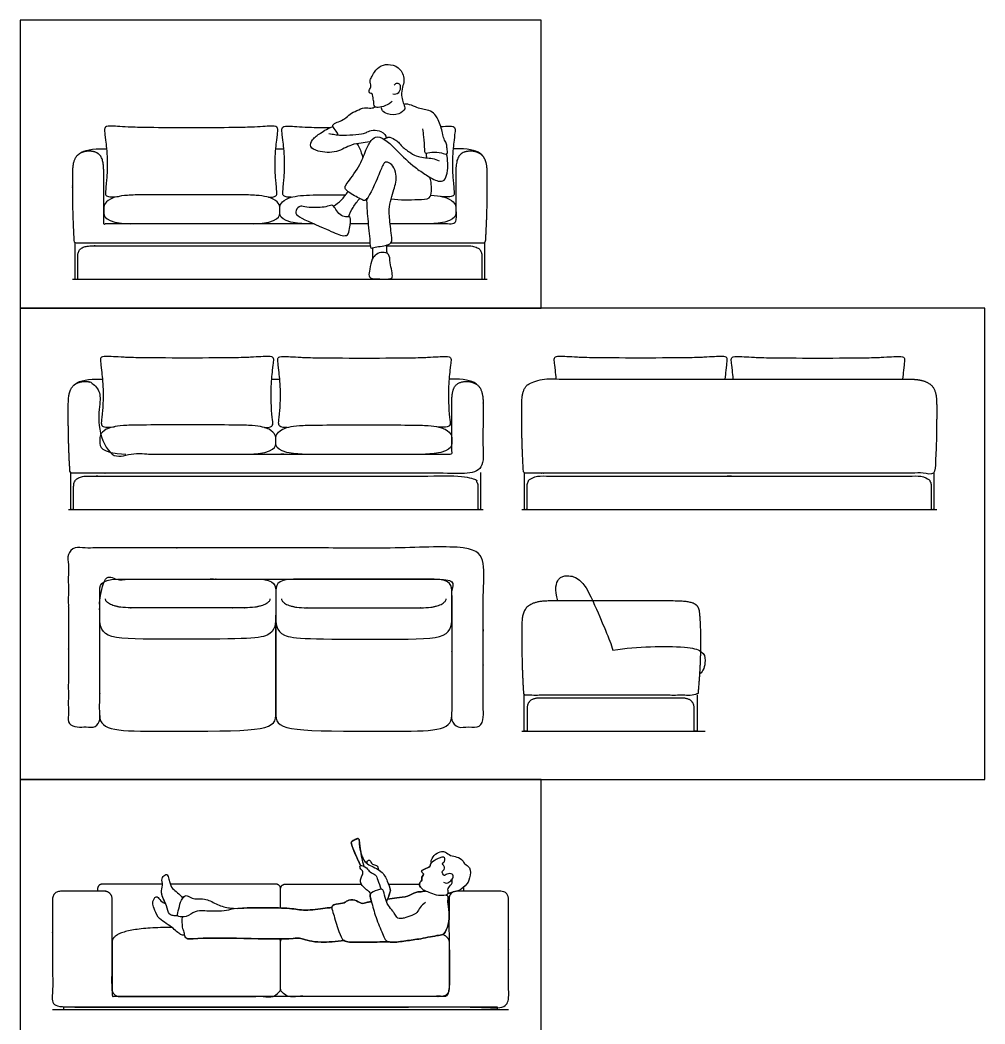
# Model space of a CAD drawing. Header units: metres. Extents: x 0 to 74.2, y -1.2 to 25.5.
# Drawn here: x 52.49 to 57.57, y 17.97 to 23.26 of the extents above; entities that cross this region are included whole.
import ezdxf

# ---------------------------------------------------------------- set-up
doc = ezdxf.new("R2010")
doc.units = ezdxf.units.M
doc.header["$MEASUREMENT"] = 0
for name, color, linetype, true_color in [('AG-DETAIL-DIAGRAM', 7, 'Continuous', 0xccff66), ('AG-DIAGRAM', 7, 'Continuous', 0xfecc66), ('AG-FURNITURE', 7, 'Continuous', 0x66ccff), ('AG-PEOPLE', 7, 'Continuous', 0xfc6666), ('X-VPRT', 6, 'Continuous', 0xff00ff)]:
    doc.layers.add(name, color=color, linetype=linetype, true_color=true_color)

msp = doc.modelspace()

# ---------------------------------------------------------------- linework, layer by layer
at = {"layer": 'AG-DETAIL-DIAGRAM'}
msp.add_open_spline([(55.5057, 20.1996), (55.5584, 20.0809), (55.5937, 19.9948), (55.6118, 19.9411), (55.744, 19.9599), (55.8819, 19.9639), (55.9887, 19.9561), (56.0321, 19.9533), (56.0582, 19.9447), (56.0741, 19.9342)], degree=3, knots=[0, 0, 0, 0, 11.009772, 11.009772, 11.009772, 29.23641, 29.23641, 29.23641, 31.154222, 31.154222, 31.154222, 31.154222], dxfattribs=at)
at = {"layer": 'AG-DIAGRAM'}
for points in [[(52.7657, 21.895), (54.9501, 21.895)], [(52.7443, 20.6822), (54.9287, 20.6822)], [(55.1319, 20.6822), (57.3163, 20.6822)], [(55.1319, 19.5138), (56.0971, 19.5138)], [(52.6617, 18.0479), (55.062, 18.0479)]]:
    msp.add_lwpolyline(points, dxfattribs=at)
at = {"layer": 'AG-FURNITURE'}
msp.add_line((54.4297, 18.7083), (54.5934, 18.7083), dxfattribs=at)
for points in [[(53.8368, 22.5808), (53.879, 22.5808)], [(53.8153, 21.368), (53.8576, 21.368)], [(53.8365, 20.1241), (53.8365, 19.5961)], [(53.8365, 19.5961), (53.8365, 20.1241)]]:
    msp.add_lwpolyline(points, dxfattribs=at)
msp.add_lwpolyline([(52.7192, 18.0606), (52.7192, 18.0479), (55.0045, 18.0479), (55.0045, 18.0606)], close=True, dxfattribs=at)
for points, degree, knots in [([(53.7987, 22.3259), (53.8317, 22.3248), (53.8427, 22.3401), (53.8436, 22.3495), (53.8357, 22.4065), (53.8307, 22.529), (53.8426, 22.6386), (53.8474, 22.6751), (53.8477, 22.6946), (53.8291, 22.7031), (53.7371, 22.6955), (53.6263, 22.6921), (53.1577, 22.6921), (53.0468, 22.6955), (52.953, 22.7031), (52.9344, 22.6946), (52.9347, 22.6751), (52.9394, 22.6386), (52.9514, 22.529), (52.9464, 22.4065), (52.9385, 22.3495), (52.9394, 22.3398), (52.9517, 22.3238), (53.009, 22.3303)], 3, [0.28803, 0.28803, 0.28803, 0.28803, 2.617566, 5.235131, 7.852697, 10.470263, 13.087829, 15.705394, 18.32296, 20.940526, 23.558092, 26.175657, 26.175657, 28.793223, 31.410789, 34.028354, 36.64592, 39.263486, 41.881052, 44.498617, 47.116183, 49.733749, 52.351315, 52.351315, 52.351315, 52.351315]), ([(53.9171, 22.3259), (53.8841, 22.3248), (53.8731, 22.3401), (53.8722, 22.3495), (53.88, 22.4065), (53.8851, 22.529), (53.8731, 22.6386), (53.8684, 22.6751), (53.8681, 22.6946), (53.8866, 22.7031), (53.9667, 22.6965), (54.0483, 22.6935), (54.122, 22.6928)], 3, [0.28803, 0.28803, 0.28803, 0.28803, 2.617566, 5.235131, 7.852697, 10.470263, 13.087829, 15.705394, 18.32296, 20.940526, 23.558092, 25.159326, 25.159326, 25.159326, 25.159326]), ([(54.7049, 22.6986), (54.7242, 22.6997), (54.7653, 22.7019), (54.7813, 22.6946), (54.781, 22.6751), (54.7763, 22.6386), (54.7643, 22.529), (54.7694, 22.4065), (54.7772, 22.3495), (54.7763, 22.3398), (54.764, 22.3238), (54.7067, 22.3303)], 3, [29.888486, 29.888486, 29.888486, 29.888486, 31.410789, 34.028354, 36.64592, 39.263486, 41.881052, 44.498617, 47.116183, 49.733749, 52.351315, 52.351315, 52.351315, 52.351315]), ([(52.7948, 22.5497), (52.8157, 22.5694), (52.8515, 22.5808), (52.9127, 22.5808), (52.9192, 22.5808), (52.9257, 22.5808), (52.9453, 22.5808)], 3, [280.928213, 280.928213, 280.928213, 280.928213, 286.191119, 286.191119, 286.191119, 286.957813, 286.957813, 286.957813, 286.957813]), ([(54.9207, 22.5497), (54.8998, 22.5694), (54.864, 22.5808), (54.8027, 22.5808), (54.792, 22.5808), (54.7812, 22.5808), (54.7704, 22.5808)], 3, [280.928213, 280.928213, 280.928213, 280.928213, 286.191119, 286.191119, 286.191119, 287.464336, 287.464336, 287.464336, 287.464336]), ([(53.7194, 22.1857), (53.8579, 22.1913), (53.8579, 22.2654), (53.8579, 22.285), (53.8319, 22.3188), (53.7525, 22.3395), (53.6206, 22.3395), (53.3943, 22.3395), (53.168, 22.3395), (53.0361, 22.3395), (52.9568, 22.3188), (52.9308, 22.285), (52.9308, 22.2654), (52.9308, 22.1913), (53.0692, 22.1857)], 3, [0, 0, 0, 0, 4.386876, 8.773752, 13.160628, 17.547504, 21.93438, 21.93438, 21.93438, 26.321256, 30.708132, 35.095008, 39.481884, 43.86876, 43.86876, 43.86876, 43.86876]), ([(53.9963, 22.1857), (53.8579, 22.1913), (53.8579, 22.2654), (53.8579, 22.285), (53.8839, 22.3188), (53.958, 22.3382), (54.0699, 22.3394), (54.2052, 22.3395)], 3, [0, 0, 0, 0, 4.386876, 8.773752, 13.160628, 17.547504, 21.069212, 21.069212, 21.069212, 21.069212]), ([(52.7778, 22.0887), (52.7778, 21.9836), (52.7778, 21.895), (52.7858, 21.895), (52.7937, 21.895), (52.7937, 21.9549), (52.7937, 22.0148), (52.7937, 22.0697), (52.8631, 22.0697), (53.0516, 22.0697), (53.248, 22.0697), (53.2545, 22.0697), (53.261, 22.0697), (53.2674, 22.0697), (53.2739, 22.0697), (53.943, 22.0697), (54.3337, 22.0697)], 2, [-64.620936, -64.620936, -64.620936, -57.64635, -57.64635, -57.02135, -57.02135, -52.306718, -52.306718, -47.415735, -47.415735, -32.573175, -32.573175, -32.081736, -32.081736, -31.590296, -31.590296, -24.445681, -24.445681, -24.445681]), ([(54.4206, 22.0697), (54.7652, 22.0697), (54.8524, 22.0697), (54.9218, 22.0697), (54.9218, 22.0148), (54.9218, 21.9549), (54.9218, 21.895), (54.9297, 21.895), (54.9376, 21.895), (54.9376, 21.9836), (54.9376, 22.0887)], 2, [-23.616435, -23.616435, -23.616435, -16.747736, -16.747736, -11.856753, -11.856753, -7.142121, -7.142121, -6.517121, -6.517121, 0.457465, 0.457465, 0.457465]), ([(53.7772, 21.1131), (53.8103, 21.1119), (53.8213, 21.1273), (53.8222, 21.1367), (53.8143, 21.1937), (53.8093, 21.3162), (53.8212, 21.4258), (53.826, 21.4622), (53.8263, 21.4817), (53.8077, 21.4902), (53.7157, 21.4827), (53.6049, 21.4792), (53.1363, 21.4792), (53.0254, 21.4827), (52.9316, 21.4902), (52.913, 21.4817), (52.9133, 21.4622), (52.918, 21.4258), (52.93, 21.3162), (52.925, 21.1937), (52.9171, 21.1367), (52.918, 21.1269), (52.9303, 21.111), (52.9876, 21.1175)], 3, [0.28803, 0.28803, 0.28803, 0.28803, 2.617566, 5.235131, 7.852697, 10.470263, 13.087829, 15.705394, 18.32296, 20.940526, 23.558092, 26.175657, 26.175657, 28.793223, 31.410789, 34.028354, 36.64592, 39.263486, 41.881052, 44.498617, 47.116183, 49.733749, 52.351315, 52.351315, 52.351315, 52.351315]), ([(53.8957, 21.1131), (53.8627, 21.1119), (53.8517, 21.1273), (53.8507, 21.1367), (53.8586, 21.1937), (53.8637, 21.3162), (53.8517, 21.4258), (53.847, 21.4622), (53.8467, 21.4817), (53.8652, 21.4902), (53.9572, 21.4827), (54.0681, 21.4792), (54.5367, 21.4792), (54.6475, 21.4827), (54.7413, 21.4902), (54.7599, 21.4817), (54.7596, 21.4622), (54.7549, 21.4258), (54.7429, 21.3162), (54.748, 21.1937), (54.7558, 21.1367), (54.7549, 21.1269), (54.7426, 21.111), (54.6853, 21.1175)], 3, [0.28803, 0.28803, 0.28803, 0.28803, 2.617566, 5.235131, 7.852697, 10.470263, 13.087829, 15.705394, 18.32296, 20.940526, 23.558092, 26.175657, 26.175657, 28.793223, 31.410789, 34.028354, 36.64592, 39.263486, 41.881052, 44.498617, 47.116183, 49.733749, 52.351315, 52.351315, 52.351315, 52.351315]), ([(56.2031, 21.368), (56.2046, 21.3855), (56.2097, 21.4317), (56.2137, 21.4622), (56.214, 21.4817), (56.1954, 21.4902), (56.1034, 21.4827), (55.9926, 21.4792), (55.524, 21.4792), (55.4131, 21.4827), (55.3193, 21.4902), (55.3007, 21.4817), (55.301, 21.4622), (55.305, 21.4317), (55.3101, 21.3855), (55.3117, 21.368)], 3, [11.747922, 11.747922, 11.747922, 11.747922, 13.087829, 15.705394, 18.32296, 20.940526, 23.558092, 26.175657, 26.175657, 28.793223, 31.410789, 34.028354, 36.64592, 39.263486, 40.603393, 40.603393, 40.603393, 40.603393]), ([(56.2453, 21.368), (56.2438, 21.3855), (56.2387, 21.4317), (56.2347, 21.4622), (56.2344, 21.4817), (56.253, 21.4902), (56.345, 21.4827), (56.4558, 21.4792), (56.9244, 21.4792), (57.0353, 21.4827), (57.1291, 21.4902), (57.1477, 21.4817), (57.1473, 21.4622), (57.1434, 21.4317), (57.1383, 21.3855), (57.1367, 21.368)], 3, [11.747922, 11.747922, 11.747922, 11.747922, 13.087829, 15.705394, 18.32296, 20.940526, 23.558092, 26.175657, 26.175657, 28.793223, 31.410789, 34.028354, 36.64592, 39.263486, 40.603393, 40.603393, 40.603393, 40.603393]), ([(52.7734, 21.3368), (52.7943, 21.3565), (52.8301, 21.368), (52.8913, 21.368), (52.8978, 21.368), (52.9043, 21.368), (52.9239, 21.368)], 3, [280.928213, 280.928213, 280.928213, 280.928213, 286.191119, 286.191119, 286.191119, 286.957813, 286.957813, 286.957813, 286.957813]), ([(54.8993, 21.3368), (54.8784, 21.3565), (54.8426, 21.368), (54.7813, 21.368), (54.7706, 21.368), (54.7598, 21.368), (54.749, 21.368)], 3, [280.928213, 280.928213, 280.928213, 280.928213, 286.191119, 286.191119, 286.191119, 287.464336, 287.464336, 287.464336, 287.464336]), ([(53.698, 20.9729), (53.8365, 20.9784), (53.8365, 21.0525), (53.8365, 21.0721), (53.8104, 21.1059), (53.7311, 21.1267), (53.5992, 21.1267), (53.3729, 21.1267), (53.1466, 21.1267), (53.0147, 21.1267), (52.9354, 21.1059), (52.9094, 21.0721), (52.9094, 21.0525), (52.9094, 20.9784), (53.0478, 20.9729)], 3, [0, 0, 0, 0, 4.386876, 8.773752, 13.160628, 17.547504, 21.93438, 21.93438, 21.93438, 26.321256, 30.708132, 35.095008, 39.481884, 43.86876, 43.86876, 43.86876, 43.86876]), ([(53.9749, 20.9729), (53.8365, 20.9784), (53.8365, 21.0525), (53.8365, 21.0721), (53.8625, 21.1059), (53.9418, 21.1267), (54.0737, 21.1267), (54.3, 21.1267), (54.5263, 21.1267), (54.6582, 21.1267), (54.7375, 21.1059), (54.7636, 21.0721), (54.7636, 21.0525), (54.7636, 20.9784), (54.6251, 20.9729)], 3, [0, 0, 0, 0, 4.386876, 8.773752, 13.160628, 17.547504, 21.93438, 21.93438, 21.93438, 26.321256, 30.708132, 35.095008, 39.481884, 43.86876, 43.86876, 43.86876, 43.86876]), ([(52.7564, 20.8758), (52.7564, 20.7708), (52.7564, 20.6822), (52.7644, 20.6822), (52.7723, 20.6822), (52.7723, 20.7421), (52.7723, 20.8019), (52.7723, 20.8568), (52.8417, 20.8568), (53.0302, 20.8568), (53.2266, 20.8568), (53.2331, 20.8568), (53.2396, 20.8568), (53.246, 20.8568), (53.2525, 20.8568), (54.6425, 20.8568), (54.831, 20.8568), (54.9004, 20.8568), (54.9004, 20.8019), (54.9004, 20.7421), (54.9004, 20.6822), (54.9083, 20.6822), (54.9162, 20.6822), (54.9162, 20.7708), (54.9162, 20.8758)], 2, [-64.620936, -64.620936, -64.620936, -57.64635, -57.64635, -57.02135, -57.02135, -52.306718, -52.306718, -47.415735, -47.415735, -32.573175, -32.573175, -32.081736, -32.081736, -31.590296, -31.590296, -16.747736, -16.747736, -11.856753, -11.856753, -7.142121, -7.142121, -6.517121, -6.517121, 0.457465, 0.457465, 0.457465]), ([(55.144, 20.8758), (55.144, 20.7708), (55.144, 20.6822), (55.152, 20.6822), (55.1599, 20.6822), (55.1599, 20.7421), (55.1599, 20.8019), (55.1599, 20.8568), (55.2293, 20.8568), (55.4178, 20.8568), (56.2111, 20.8568), (56.2176, 20.8568), (56.2241, 20.8568), (56.2305, 20.8568), (56.237, 20.8568), (57.0301, 20.8568), (57.2186, 20.8568), (57.288, 20.8568), (57.288, 20.8019), (57.288, 20.7421), (57.288, 20.6822), (57.2959, 20.6822), (57.3038, 20.6822), (57.3038, 20.7708), (57.3038, 20.8758)], 2, [-64.620936, -64.620936, -64.620936, -57.64635, -57.64635, -57.02135, -57.02135, -52.306718, -52.306718, -47.415735, -47.415735, -32.573175, -32.573175, -32.081736, -32.081736, -31.590296, -31.590296, -16.747736, -16.747736, -11.856753, -11.856753, -7.142121, -7.142121, -6.517121, -6.517121, 0.457465, 0.457465, 0.457465]), ([(53.0029, 20.3139), (52.9094, 20.3139), (52.9094, 20.2455), (52.9094, 20.1252), (52.9094, 19.9985), (53.0914, 19.9985), (53.2396, 19.9985), (53.6544, 19.9985), (53.8365, 19.9985), (53.8365, 20.1252), (53.8365, 20.2455), (53.8365, 20.3139), (53.743, 20.3139), (53.5852, 20.3139), (53.1607, 20.3139), (53.0029, 20.3139)], 3, [-29.098301, -29.098301, -29.098301, -29.098301, -21.823725, -14.54915, -7.274575, 0, 0, 0, 7.274575, 14.54915, 21.823725, 29.098301, 29.098301, 29.098301, 47.737067, 47.737067, 47.737067, 47.737067]), ([(54.6701, 20.3139), (54.7636, 20.3139), (54.7636, 20.2455), (54.7636, 20.1252), (54.7636, 19.9985), (54.5815, 19.9985), (54.4334, 19.9985), (54.0185, 19.9985), (53.8365, 19.9985), (53.8365, 20.1252), (53.8365, 20.2455), (53.8365, 20.3139), (53.93, 20.3139), (54.0878, 20.3139), (54.5123, 20.3139), (54.6701, 20.3139)], 3, [-29.098301, -29.098301, -29.098301, -29.098301, -21.823725, -14.54915, -7.274575, 0, 0, 0, 7.274575, 14.54915, 21.823725, 29.098301, 29.098301, 29.098301, 47.737067, 47.737067, 47.737067, 47.737067]), ([(55.3215, 20.1996), (55.3029, 20.2621), (55.3236, 20.3315), (55.3726, 20.3315), (55.4037, 20.3315), (55.4376, 20.3105), (55.4751, 20.2656), (55.5057, 20.1996)], 3, [0.019915, 0.019915, 0.019915, 0.019915, 0.368835, 0.73767, 1.106505, 1.47534, 1.718281, 1.718281, 1.718281, 1.718281]), ([(56.0741, 19.9342), (56.0948, 19.9205), (56.097, 19.9039), (56.0971, 19.8861), (56.0963, 19.8532), (56.0869, 19.8306), (56.0693, 19.8158)], 3, [31.164042, 31.164042, 31.164042, 31.164042, 33.721957, 33.721957, 33.721957, 37.758875, 37.758875, 37.758875, 37.758875]), ([(56.0553, 19.7057), (56.0553, 19.6016), (56.0553, 19.5138), (56.0474, 19.5138), (56.0394, 19.5138), (56.0394, 19.5737), (56.0394, 19.6335), (56.0394, 19.6884), (55.9701, 19.6884), (55.8109, 19.6884), (55.6145, 19.6884), (55.418, 19.6884), (55.2295, 19.6884), (55.1602, 19.6884), (55.1602, 19.6335), (55.1602, 19.5737), (55.1602, 19.5138), (55.1522, 19.5138), (55.1443, 19.5138), (55.1443, 19.6024), (55.1443, 19.7074)], 2, [0.584612, 0.584612, 0.584612, 7.5, 7.5, 8.125, 8.125, 12.839632, 12.839632, 17.730616, 17.730616, 32.573175, 32.573175, 47.415735, 47.415735, 52.306718, 52.306718, 57.02135, 57.02135, 57.64635, 57.64635, 64.620936, 64.620936, 64.620936]), ([(52.9094, 19.5961), (52.9094, 19.5138), (53.0097, 19.5138), (53.2396, 19.5138), (53.7361, 19.5138), (53.8365, 19.5138), (53.8365, 19.5961)], 3, [-32.478461, -32.478461, -32.478461, -32.478461, -16.239231, -16.239231, -16.239231, 0, 0, 0, 0]), ([(53.8365, 19.5961), (53.8365, 19.5138), (53.9368, 19.5138), (54.4334, 19.5138), (54.6632, 19.5138), (54.7636, 19.5138), (54.7636, 19.5961)], 3, [0, 0, 0, 0, 16.239231, 16.239231, 16.239231, 32.478461, 32.478461, 32.478461, 32.478461])]:
    msp.add_open_spline(points, degree=degree, knots=knots, dxfattribs=at)
for points, weights, degree, knots in [([(54.038, 22.1857), (53.6796, 22.1857), (53.3168, 22.1857), (53.261, 22.1857), (53.1509, 22.1857), (53.0408, 22.1857), (52.9308, 22.1857), (52.9308, 22.3954), (52.9308, 22.4346), (52.9308, 22.5538), (52.852, 22.5758), (52.8133, 22.5628), (52.7948, 22.5497), (52.7654, 22.522), (52.7654, 22.4044), (52.7654, 22.2332), (52.7742, 22.0963), (52.7747, 22.0899), (52.7793, 22.0855), (52.7858, 22.0855), (52.9442, 22.0855), (53.1026, 22.0855), (53.261, 22.0855), (53.7615, 22.0855), (54.0985, 22.0855), (54.3324, 22.0855)], [1, 1, 1, 1, 1, 1, 1, 1, 1, 1, 1, 1, 1, 1, 1, 1, 1, 0.819695936171, 0.819695936171, 1, 1, 1, 1, 1, 1, 1], 3, [307.549057, 307.549057, 307.549057, 307.549057, 314.141903, 314.141903, 314.141903, 327.141903, 327.141903, 327.141903, 332.195326, 337.248749, 342.302172, 347.355593, 347.355593, 347.355593, 354.749015, 367.082792, 367.082792, 367.082792, 367.767515, 367.767515, 367.767515, 386.476212, 386.476212, 386.476212, 393.403331, 393.403331, 393.403331, 393.403331]), ([(54.4419, 22.0855), (54.7499, 22.0855), (54.8398, 22.0855), (54.9297, 22.0855), (54.9361, 22.0855), (54.9408, 22.0899), (54.9412, 22.0963), (54.9501, 22.2332), (54.9501, 22.4044), (54.9501, 22.522), (54.9207, 22.5497), (54.9022, 22.5628), (54.8635, 22.5758), (54.7847, 22.5538), (54.7847, 22.4346), (54.7847, 22.3954), (54.7847, 22.1857), (54.7523, 22.1857), (54.6169, 22.1857), (54.4389, 22.1857)], [1, 1, 1, 1, 0.819695936171, 0.819695936171, 1, 1, 1, 1, 1, 1, 1, 1, 1, 1, 1, 1, 1, 1], 3, [249.898688, 249.898688, 249.898688, 249.898688, 260.516291, 260.516291, 260.516291, 261.201014, 261.201014, 261.201014, 273.534791, 280.928213, 280.928213, 280.928213, 285.981634, 291.035057, 296.08848, 301.141903, 301.141903, 301.141903, 304.962907, 304.962907, 304.962907, 304.962907]), ([(57.097, 21.368), (55.7605, 21.368), (55.5763, 21.368), (55.3509, 21.368), (55.3269, 21.368), (55.3029, 21.368), (55.2789, 21.368), (55.2177, 21.368), (55.1819, 21.3565), (55.161, 21.3368), (55.1316, 21.3091), (55.1316, 21.1916), (55.1316, 21.0204), (55.1404, 20.8835), (55.1409, 20.8771), (55.1455, 20.8727), (55.152, 20.8727), (55.3104, 20.8727), (55.51, 20.8727), (56.2241, 20.8727), (56.9791, 20.8727), (57.1375, 20.8727), (57.2959, 20.8727), (57.3023, 20.8727), (57.307, 20.8771), (57.3074, 20.8835), (57.3163, 21.0204), (57.3163, 21.1916), (57.3163, 21.3091), (57.2869, 21.3368), (57.266, 21.3565), (57.2302, 21.368), (57.1689, 21.368), (57.145, 21.368), (57.121, 21.368), (57.097, 21.368)], [1, 1, 1, 1, 1, 1, 1, 1, 1, 1, 1, 1, 1, 1, 0.819695936171, 0.819695936171, 1, 1, 1, 1, 1, 1, 1, 0.819695936171, 0.819695936171, 1, 1, 1, 1, 1, 1, 1, 1, 1, 1, 1], 3, [-310.779455, -310.779455, -310.779455, -310.779455, -289.023847, -289.023847, -289.023847, -286.191118, -286.191118, -286.191118, -280.928213, -280.928213, -280.928213, -273.534792, -261.201015, -261.201015, -261.201015, -260.516292, -260.516292, -260.516292, -241.807594, -241.807594, -241.807594, -223.098898, -223.098898, -223.098898, -222.414175, -222.414175, -222.414175, -210.080398, -202.686976, -202.686976, -202.686976, -197.42407, -197.42407, -197.42407, -194.591342, -194.591342, -194.591342, -194.591342]), ([(53.2396, 20.8727), (54.5915, 20.8727), (54.7499, 20.8727), (54.9083, 20.8727), (54.9147, 20.8727), (54.9194, 20.8771), (54.9198, 20.8835), (54.9287, 21.0204), (54.9287, 21.1916), (54.9287, 21.3091), (54.8993, 21.3368), (54.8807, 21.35), (54.8421, 21.3629), (54.7633, 21.341), (54.7633, 21.2217), (54.7633, 21.1826), (54.7633, 20.9729), (54.6532, 20.9729), (53.3496, 20.9729), (53.2396, 20.9729), (53.1295, 20.9729), (53.0194, 20.9729), (52.9094, 20.9729), (52.9094, 21.1826), (52.9094, 21.2217), (52.9094, 21.341), (52.8306, 21.3629), (52.7919, 21.35), (52.7734, 21.3368), (52.744, 21.3091), (52.744, 21.1916), (52.744, 21.0204), (52.7528, 20.8835), (52.7533, 20.8771), (52.7579, 20.8727), (52.7644, 20.8727), (52.9228, 20.8727), (53.0812, 20.8727), (53.2396, 20.8727)], [1, 1, 1, 1, 0.819695936171, 0.819695936171, 1, 1, 1, 1, 1, 1, 1, 1, 1, 1, 1, 1, 1, 1, 1, 1, 1, 1, 1, 1, 1, 1, 1, 1, 1, 1, 1, 0.819695936171, 0.819695936171, 1, 1, 1, 1], 3, [241.807594, 241.807594, 241.807594, 241.807594, 260.516291, 260.516291, 260.516291, 261.201014, 261.201014, 261.201014, 273.534791, 280.928213, 280.928213, 280.928213, 285.981634, 291.035057, 296.08848, 301.141903, 301.141903, 301.141903, 314.141903, 314.141903, 314.141903, 327.141903, 327.141903, 327.141903, 332.195326, 337.248749, 342.302172, 347.355593, 347.355593, 347.355593, 354.749015, 367.082792, 367.082792, 367.082792, 367.767515, 367.767515, 367.767515, 386.476212, 386.476212, 386.476212, 386.476212]), ([(53.2396, 20.479), (53.4047, 20.479), (54.7636, 20.479), (54.8271, 20.479), (54.8907, 20.479), (54.9287, 20.479), (54.9287, 20.441), (54.9287, 19.9964), (54.9287, 19.5738), (54.9287, 19.5359), (54.8907, 19.5359), (54.8461, 19.5359), (54.8015, 19.5359), (54.7636, 19.5359), (54.7636, 19.5738), (54.7636, 19.9264), (54.7636, 20.3012), (54.7636, 20.3139), (54.7509, 20.3139), (53.3983, 20.3139), (53.2396, 20.3139), (53.0808, 20.3139), (52.9221, 20.3139), (52.9094, 20.3139), (52.9094, 20.3012), (52.9094, 19.9264), (52.9094, 19.5738), (52.9094, 19.5359), (52.8714, 19.5359), (52.8268, 19.5359), (52.7822, 19.5359), (52.7443, 19.5359), (52.7443, 19.5738), (52.7443, 19.9964), (52.7443, 20.441), (52.7443, 20.479), (52.7822, 20.479), (52.8458, 20.479), (52.9094, 20.479), (53.0745, 20.479), (53.2396, 20.479)], [1, 1, 1, 1, 1, 0.707106781187, 1, 1, 1, 0.707106781187, 1, 1, 1, 0.707106781187, 1, 1, 1, 0.707106781187, 1, 1, 1, 1, 1, 0.707106781187, 1, 1, 1, 0.707106781187, 1, 1, 1, 0.707106781187, 1, 1, 1, 0.707106781187, 1, 1, 1, 1, 1], 2, [-171.5, -171.5, -171.5, -133.5, -133.5, -128.49365, -128.49365, -126.14743, -126.14743, -91.13473, -91.13473, -88.78851, -88.78851, -85.27581, -85.27581, -82.92959, -82.92959, -53.42324, -53.42324, -52.637842, -52.637842, -16.09938, -16.09938, 20.439081, 20.439081, 21.22448, 21.22448, 50.73083, 50.73083, 53.077049, 53.077049, 56.58975, 56.58975, 58.935969, 58.935969, 93.94867, 93.94867, 96.294889, 96.294889, 101.30124, 101.30124, 139.30124, 139.30124, 139.30124]), ([(53.8061, 20.2105), (53.8061, 20.1631), (53.6769, 20.1631), (53.6396, 20.1631), (53.2449, 20.1631), (53.1062, 20.1631), (53.0689, 20.1631), (52.9397, 20.1631), (52.9397, 20.2105)], [1, 0.707106781186, 1, 1, 1, 1, 1, 0.707106781186, 1], 2, [-2.665047, -2.665047, -2.665047, -2.541818, -2.541818, -1.734626, -1.734626, -0.927434, -0.927434, -0.804205, -0.804205, -0.804205]), ([(53.8668, 20.2105), (53.8668, 20.1631), (53.996, 20.1631), (54.0333, 20.1631), (54.4281, 20.1631), (54.5667, 20.1631), (54.604, 20.1631), (54.7332, 20.1631), (54.7332, 20.2105)], [1, 0.707106781186, 1, 1, 1, 1, 1, 0.707106781186, 1], 2, [-2.665047, -2.665047, -2.665047, -2.541818, -2.541818, -1.734626, -1.734626, -0.927434, -0.927434, -0.804205, -0.804205, -0.804205]), ([(56.0678, 20.1428), (56.0781, 20.0517), (56.0775, 19.8791), (56.0613, 19.7147), (56.0607, 19.7085), (56.0561, 19.7043), (56.0498, 19.7043), (55.7506, 19.7043), (55.4514, 19.7043), (55.1522, 19.7043), (55.1458, 19.7043), (55.1411, 19.7087), (55.1407, 19.7151), (55.1319, 19.852), (55.1319, 20.0689), (55.1319, 20.1996), (55.2792, 20.1996), (55.4811, 20.1996), (55.683, 20.1996), (55.8849, 20.1996), (56.0056, 20.1996), (56.0616, 20.1987), (56.0678, 20.1428)], [1, 1, 1, 1, 0.827280872272, 0.827280872272, 1, 1, 1, 1, 0.819695936171, 0.819695936171, 1, 1, 1, 1, 1, 1, 1, 1, 1, 1, 1], 3, [206.432552, 206.432552, 206.432552, 206.432552, 224.508703, 224.508703, 224.508703, 225.178165, 225.178165, 225.178165, 260.516291, 260.516291, 260.516291, 261.201014, 261.201014, 261.201014, 273.534791, 286.191119, 286.191119, 286.191119, 310.037472, 310.037472, 310.037472, 320.881834, 320.881834, 320.881834, 320.881834]), ([(53.8619, 18.1166), (53.4182, 18.1166), (52.9745, 18.1166), (52.9745, 18.575), (52.9745, 18.6321), (52.9745, 18.6702), (52.9364, 18.6702), (52.78, 18.6702), (52.6998, 18.6702), (52.6617, 18.6702), (52.6617, 18.6321), (52.6617, 18.3654), (52.6617, 18.0987), (52.6617, 18.0606), (52.6998, 18.0606), (52.7991, 18.0606), (53.8619, 18.0606)], [1, 1, 1, 1, 1, 0.707106781187, 1, 1, 1, 0.707106781187, 1, 1, 1, 0.707106781187, 1, 1, 1], 2, [0.509835, 0.509835, 0.509835, 3.421003, 3.421003, 3.827253, 3.827253, 4.023603, 4.023603, 4.549935, 4.549935, 4.746285, 4.746285, 6.642118, 6.642118, 6.838468, 6.838468, 7.4898, 7.4898, 7.4898]), ([(53.2396, 18.7083), (53.0817, 18.7083), (52.9237, 18.7083), (52.8983, 18.7083), (52.8983, 18.6829), (52.8983, 18.6766), (52.8983, 18.6702)], [1, 1, 1, 0.707106781187, 1, 1, 1], 2, [5.803678, 5.803678, 5.803678, 6.840035, 6.840035, 6.970934, 6.970934, 7.012601, 7.012601, 7.012601]), ([(53.8619, 18.5821), (53.8619, 18.6491), (53.8619, 18.6829), (53.8619, 18.7083), (53.8365, 18.7083), (53.5586, 18.7083), (53.2807, 18.7083)], [1, 1, 1, 0.707106781186, 1, 1, 1], 2, [3.492616, 3.492616, 3.492616, 3.714634, 3.714634, 3.845533, 3.845533, 5.668791, 5.668791, 5.668791]), ([(53.8619, 18.5821), (53.8619, 18.6491), (53.8619, 18.6829), (53.8619, 18.7083), (53.8873, 18.7083), (54.0875, 18.7083), (54.2878, 18.7083)], [1, 1, 1, 0.707106781186, 1, 1, 1], 2, [3.492616, 3.492616, 3.492616, 3.714634, 3.714634, 3.845533, 3.845533, 5.159587, 5.159587, 5.159587]), ([(53.8619, 18.0606), (54.9247, 18.0606), (55.0239, 18.0606), (55.062, 18.0606), (55.062, 18.0987), (55.062, 18.3654), (55.062, 18.6321), (55.062, 18.6702), (55.0239, 18.6702), (54.944, 18.6702), (54.7883, 18.6702)], [1, 1, 1, 0.707106781187, 1, 1, 1, 0.707106781187, 1, 1, 1], 2, [-6.470129, -6.470129, -6.470129, -5.818797, -5.818797, -5.622447, -5.622447, -3.726614, -3.726614, -3.530264, -3.530264, -3.005592, -3.005592, -3.005592]), ([(54.7733, 18.6676), (54.7492, 18.658), (54.7492, 18.6321), (54.7492, 18.575), (54.7492, 18.1166), (54.3055, 18.1166), (53.8619, 18.1166)], [0.890165042945, 0.78033008589, 1, 1, 1, 1, 1], 2, [-2.954844, -2.954844, -2.954844, -2.807582, -2.807582, -2.401332, -2.401332, 0.509835, 0.509835, 0.509835]), ([(54.8241, 18.6909), (54.8254, 18.687), (54.8254, 18.6829), (54.8254, 18.6766), (54.8254, 18.6702)], [0.901906214718, 0.937702705197, 1, 1, 1], 2, [6.94309234, 6.94309234, 6.94309234, 6.97093421, 6.97093421, 7.01260088, 7.01260088, 7.01260088]), ([(52.9745, 18.4019), (52.9745, 18.2783), (52.9745, 18.1547), (52.9745, 18.1166), (53.0126, 18.1166), (53.4182, 18.1166), (53.8238, 18.1166), (53.8619, 18.1166), (53.8619, 18.1547), (53.8619, 18.3172), (53.8619, 18.4019)], [1, 1, 1, 0.707106781187, 1, 1, 1, 0.707106781187, 1, 1, 1], 2, [7.269107, 7.269107, 7.269107, 8.07989, 8.07989, 8.276239, 8.276239, 10.937407, 10.937407, 11.133756, 11.133756, 12.200034, 12.200034, 12.200034]), ([(54.7492, 18.4019), (54.7492, 18.2783), (54.7492, 18.1547), (54.7492, 18.1166), (54.7111, 18.1166), (54.3055, 18.1166), (53.9, 18.1166), (53.8619, 18.1166), (53.8619, 18.1547), (53.8619, 18.3172), (53.8619, 18.4019)], [1, 1, 1, 0.707106781187, 1, 1, 1, 0.707106781187, 1, 1, 1], 2, [7.269107, 7.269107, 7.269107, 8.07989, 8.07989, 8.276239, 8.276239, 10.937407, 10.937407, 11.133756, 11.133756, 12.200034, 12.200034, 12.200034])]:
    msp.add_rational_spline(points, weights, degree=degree, knots=knots, dxfattribs=at)
for points, degree in [([(54.6522, 22.3366), (54.7061, 22.3326), (54.759, 22.3188), (54.785, 22.285), (54.785, 22.2654), (54.785, 22.1913), (54.6465, 22.1857)], 3), ([(54.3232, 22.1857), (54.2923, 22.1857), (54.2607, 22.1857), (54.2286, 22.1857)], 3), ([(53.2899, 18.4797), (52.9745, 18.4793), (52.9745, 18.4019)], 2), ([(53.8619, 18.4019), (53.8619, 18.4113), (53.8572, 18.4196)], 2), ([(53.8619, 18.4019), (53.8619, 18.4113), (53.8666, 18.4197)], 2), ([(54.7171, 18.4435), (54.7492, 18.4266), (54.7492, 18.4019)], 2)]:
    msp.add_open_spline(points, degree=degree, dxfattribs=at)
at = {"layer": 'AG-PEOPLE'}
for centre, radius, start, end in [((54.2694, 18.9424), 0.00604, 4.7589, 107.6029), ((54.2384, 18.925), 0.00604, 133.9318, 200.1265), ((54.4335, 18.6733), 0.00637, 342.4776, 11.8684)]:
    msp.add_arc(centre, radius, start, end, dxfattribs=at)
for points, knots in [([(54.4502, 22.8315), (54.4394, 22.822), (54.4154, 22.8066), (54.3772, 22.7978), (54.3572, 22.8009), (54.3524, 22.8169), (54.3542, 22.8317), (54.3481, 22.8415), (54.3472, 22.8738), (54.3393, 22.873), (54.3263, 22.874), (54.3277, 22.8907), (54.3393, 22.9065), (54.3342, 22.9295), (54.3313, 22.9405), (54.3413, 22.9592), (54.3553, 22.9873), (54.3898, 23.0231), (54.4414, 23.0284), (54.4992, 23.0058), (54.5162, 22.9384), (54.5023, 22.9071), (54.4961, 22.8624), (54.505, 22.8308), (54.5142, 22.8041), (54.519, 22.7895), (54.4844, 22.7567), (54.4257, 22.7606), (54.3961, 22.78), (54.394, 22.7911), (54.3916, 22.8017)], [0, 0, 0, 0, 0.377122, 0.733926, 0.971501, 1.189587, 1.403515, 1.606961, 1.914332, 2.051142, 2.235733, 2.441941, 2.697767, 2.965919, 3.154896, 3.405235, 3.730587, 4.123858, 4.526084, 4.959881, 5.409489, 5.746324, 6.121596, 6.455577, 6.754359, 6.958376, 7.323077, 7.761681, 8.085826, 8.308656, 8.308656, 8.308656, 8.308656]), ([(54.4605, 22.9161), (54.463, 22.9205), (54.4706, 22.9283), (54.4899, 22.9267), (54.494, 22.9007), (54.485, 22.8707), (54.4652, 22.8667), (54.453, 22.8686)], [0, 0, 0, 0, 0.246406, 0.489694, 0.793754, 1.141296, 1.436896, 1.436896, 1.436896, 1.436896]), ([(54.1658, 22.6541), (54.1625, 22.661), (54.157, 22.6744), (54.1332, 22.6983), (54.1406, 22.7131), (54.1676, 22.7245), (54.2008, 22.737), (54.2262, 22.7672), (54.2631, 22.782), (54.3025, 22.8009), (54.3369, 22.7925), (54.3531, 22.799), (54.3606, 22.8022)], [0.002491, 0.002491, 0.002491, 0.002491, 0.273883, 0.587527, 0.785107, 1.086375, 1.427135, 1.776463, 2.135033, 2.506229, 2.834061, 3.114396, 3.114396, 3.114396, 3.114396]), ([(54.6098, 22.6864), (54.6112, 22.6722), (54.6139, 22.6461), (54.6197, 22.583), (54.6194, 22.5527), (54.6606, 22.5672), (54.7066, 22.5627), (54.7367, 22.5499), (54.7423, 22.5627), (54.7365, 22.5908), (54.7366, 22.6119), (54.7196, 22.6336), (54.7168, 22.666), (54.6929, 22.7347), (54.6703, 22.7716), (54.6342, 22.7877), (54.6022, 22.7893), (54.5725, 22.8027), (54.5323, 22.818), (54.5175, 22.8162), (54.5103, 22.8154)], [0, 0, 0, 0, 0.371762, 0.822965, 1.038126, 1.381281, 1.791902, 2.092436, 2.258868, 2.518231, 2.778316, 3.061174, 3.385726, 3.869118, 4.243748, 4.586496, 4.903796, 5.231396, 5.598534, 5.862129, 5.862129, 5.862129, 5.862129]), ([(54.3337, 22.618), (54.3118, 22.6157), (54.2851, 22.6099), (54.2308, 22.606), (54.1584, 22.5569), (54.0662, 22.5629), (54.0111, 22.5892), (54.0293, 22.6336), (54.0727, 22.6657), (54.1145, 22.6904), (54.1373, 22.6995)], [0, 0, 0, 0, 0.357114, 0.768926, 1.300616, 1.855853, 2.20897, 2.546932, 2.969419, 3.456122, 3.456122, 3.456122, 3.456122]), ([(54.1165, 22.6619), (54.1274, 22.6597), (54.1495, 22.6567), (54.185, 22.6501), (54.2952, 22.6585), (54.317, 22.6693), (54.3437, 22.6828), (54.4023, 22.6742), (54.4163, 22.6501), (54.4191, 22.639)], [0, 0, 0, 0, 0.327156, 0.663741, 1.39088, 1.650669, 1.951416, 2.219686, 2.614102, 2.614102, 2.614102, 2.614102]), ([(54.3139, 22.3221), (54.3156, 22.2853), (54.3188, 22.215), (54.333, 22.1016), (54.3329, 22.052), (54.3615, 22.0664), (54.4328, 22.0708), (54.4515, 22.0971), (54.4427, 22.1384), (54.4351, 22.2292), (54.4323, 22.2623), (54.4421, 22.3181), (54.4594, 22.3654), (54.4692, 22.4049), (54.4727, 22.4474), (54.4562, 22.4919), (54.4304, 22.5096), (54.4114, 22.5145), (54.3951, 22.4866), (54.373, 22.4278), (54.3156, 22.301), (54.2935, 22.312), (54.2669, 22.3241), (54.2042, 22.3603), (54.1997, 22.3806), (54.2124, 22.4028), (54.2794, 22.4859), (54.3083, 22.5708), (54.3347, 22.6258), (54.3717, 22.6531), (54.4291, 22.6197), (54.4741, 22.5696), (54.5693, 22.4818), (54.6245, 22.4458), (54.6888, 22.4065), (54.7266, 22.4115), (54.7417, 22.4544), (54.7429, 22.5064), (54.7393, 22.5384), (54.7362, 22.5542)], [0, 0, 0, 0, 0.60246, 1.224854, 1.56528, 1.836011, 2.321598, 2.612205, 2.980235, 3.525609, 3.867261, 4.288057, 4.700061, 5.062496, 5.435084, 5.823046, 6.137331, 6.362551, 6.648113, 7.139601, 7.787964, 8.001284, 8.32176, 8.805496, 9.037046, 9.30732, 9.895361, 10.455141, 10.89433, 11.245373, 11.676999, 12.165756, 12.809729, 13.294935, 13.778637, 14.096045, 14.459262, 14.87719, 15.275023, 15.275023, 15.275023, 15.275023]), ([(54.405, 22.6325), (54.4198, 22.6388), (54.43, 22.6472), (54.4634, 22.6315), (54.4831, 22.6164), (54.5006, 22.5905), (54.5499, 22.558), (54.5841, 22.5353), (54.6626, 22.533), (54.6851, 22.523), (54.6969, 22.5186)], [0, 0, 0, 0, 0.228622, 0.557841, 0.844705, 1.15523, 1.570846, 1.94887, 2.44303, 2.794482, 2.794482, 2.794482, 2.794482]), ([(54.2641, 22.6082), (54.2683, 22.6019), (54.2773, 22.5866), (54.2911, 22.5506), (54.2956, 22.5349)], [0.0973567, 0.0973567, 0.0973567, 0.0973567, 0.3318416, 0.6510675, 0.6510675, 0.6510675, 0.6510675]), ([(54.6283, 22.5586), (54.6287, 22.5533), (54.6291, 22.5466), (54.6295, 22.5375), (54.6296, 22.5338)], [0, 0, 0, 0, 0.2096362, 0.3500612, 0.3500612, 0.3500612, 0.3500612]), ([(54.4436, 22.3176), (54.4901, 22.3106), (54.5786, 22.315), (54.6488, 22.3134), (54.6577, 22.358), (54.6553, 22.4049), (54.6498, 22.4235), (54.6467, 22.4325)], [0, 0, 0, 0, 0.68018, 1.121823, 1.46828, 1.863359, 2.169416, 2.169416, 2.169416, 2.169416]), ([(54.1405, 22.2796), (54.1552, 22.2887), (54.1827, 22.3099), (54.2065, 22.34), (54.2163, 22.3562)], [0, 0, 0, 0, 0.4117064, 0.8435422, 0.8435422, 0.8435422, 0.8435422]), ([(54.2195, 22.2232), (54.2259, 22.2404), (54.242, 22.2737), (54.2654, 22.3048), (54.2785, 22.3191)], [0, 0, 0, 0, 0.425055, 0.8615513, 0.8615513, 0.8615513, 0.8615513]), ([(54.2274, 22.22), (54.2343, 22.2117), (54.2232, 22.1603), (54.2202, 22.1239), (54.1788, 22.1213), (54.1051, 22.1596), (53.962, 22.2151), (53.9337, 22.2467), (53.9575, 22.2809), (53.9819, 22.2779), (54.0264, 22.2687), (54.108, 22.274), (54.1374, 22.2897), (54.153, 22.2597), (54.1732, 22.2337), (54.2022, 22.2189), (54.223, 22.2253), (54.2274, 22.22)], [0, 0, 0, 0, 0.437323, 0.775177, 1.085475, 1.623196, 2.339843, 2.668862, 2.993099, 3.257686, 3.648699, 4.171892, 4.468103, 4.767276, 5.103403, 5.425769, 5.702087, 5.702087, 5.702087, 5.702087]), ([(54.348, 22.0065), (54.3483, 22.0165), (54.3484, 22.0365), (54.3478, 22.0517), (54.3474, 22.0592)], [0, 0, 0, 0, 0.3137739, 0.5867706, 0.5867706, 0.5867706, 0.5867706]), ([(54.423, 22.0296), (54.4222, 22.0365), (54.421, 22.0504), (54.4206, 22.0661), (54.4207, 22.0739)], [0, 0, 0, 0, 0.2623615, 0.5397586, 0.5397586, 0.5397586, 0.5397586]), ([(54.3353, 21.9017), (54.3303, 21.9042), (54.3247, 21.9134), (54.3315, 21.949), (54.3407, 22.0015), (54.3642, 22.0271), (54.3975, 22.0399), (54.4382, 22.0269), (54.4355, 21.9823), (54.4564, 21.9052), (54.4391, 21.8944), (54.3855, 21.8952), (54.3448, 21.8969), (54.3353, 21.9017)], [0, 0, 0, 0, 0.212066, 0.550991, 0.972328, 1.301007, 1.63603, 1.968281, 2.34845, 2.84155, 3.036055, 3.462972, 3.868234, 3.868234, 3.868234, 3.868234]), ([(54.2676, 18.9482), (54.2591, 18.9455), (54.2447, 18.9385), (54.2372, 18.9322), (54.2342, 18.9293)], [1.0493916, 1.0493916, 1.0493916, 1.0493916, 1.3039869, 1.4862942, 1.4862942, 1.4862942, 1.4862942]), ([(54.3014, 18.8018), (54.297, 18.8169), (54.2887, 18.8461), (54.2782, 18.9101), (54.2754, 18.9429)], [0, 0, 0, 0, 0.3943623, 0.9368034, 0.9368034, 0.9368034, 0.9368034]), ([(54.2327, 18.9229), (54.2389, 18.9061), (54.2526, 18.8711), (54.2724, 18.8279), (54.2834, 18.806)], [1.5717145, 1.5717145, 1.5717145, 1.5717145, 1.9779042, 2.4690414, 2.4690414, 2.4690414, 2.4690414]), ([(54.6561, 18.8204), (54.6552, 18.8257), (54.6531, 18.8377), (54.6766, 18.8688), (54.7081, 18.8818), (54.7306, 18.8793), (54.7563, 18.8551), (54.7903, 18.8538), (54.8219, 18.8354), (54.8295, 18.8122), (54.8659, 18.7975), (54.8598, 18.7378), (54.8396, 18.6988), (54.7902, 18.6669), (54.7723, 18.6701), (54.7434, 18.6525), (54.7448, 18.6732), (54.7399, 18.6862), (54.7666, 18.7073), (54.7663, 18.726), (54.7657, 18.7349)], [0, 0, 0, 0, 0.229853, 0.576578, 0.908184, 1.16966, 1.497578, 1.832797, 2.165907, 2.43879, 2.765481, 3.178791, 3.572636, 3.990412, 4.245258, 4.528581, 4.73451, 4.941161, 5.25289, 5.548659, 5.548659, 5.548659, 5.548659]), ([(54.6561, 18.8204), (54.6552, 18.8257), (54.6531, 18.8377), (54.6766, 18.8688), (54.7081, 18.8818), (54.7306, 18.8793), (54.7563, 18.8551), (54.7903, 18.8538), (54.8219, 18.8354), (54.8295, 18.8122), (54.8659, 18.7975), (54.8598, 18.7378), (54.8396, 18.6988), (54.7902, 18.6669), (54.7723, 18.6701), (54.7514, 18.6573), (54.7458, 18.6604)], [0, 0, 0, 0, 0.23153, 0.580786, 0.914813, 1.178198, 1.508509, 1.846175, 2.181716, 2.45659, 2.785666, 3.201993, 3.598713, 4.019538, 4.276243, 4.561634, 4.561634, 4.561634, 4.561634]), ([(54.2849, 18.8717), (54.2878, 18.8586), (54.2999, 18.8329), (54.325, 18.8064), (54.3975, 18.7815), (54.4242, 18.7243), (54.4363, 18.6913), (54.4398, 18.6746)], [0, 0, 0, 0, 0.362972, 0.706796, 1.194445, 1.643266, 2.046785, 2.046785, 2.046785, 2.046785]), ([(54.2853, 18.8697), (54.2884, 18.8573), (54.2987, 18.8359), (54.3108, 18.8216), (54.318, 18.8161)], [0.0185071, 0.0185071, 0.0185071, 0.0185071, 0.3629722, 0.6132627, 0.6132627, 0.6132627, 0.6132627]), ([(54.318, 18.8161), (54.3165, 18.8209), (54.3157, 18.8332), (54.3346, 18.8379), (54.3411, 18.8071), (54.3711, 18.8125), (54.3752, 18.7929), (54.3756, 18.7851)], [0, 0, 0, 0, 0.223703, 0.422071, 0.705394, 0.980976, 1.256635, 1.256635, 1.256635, 1.256635]), ([(54.318, 18.8161), (54.3165, 18.8209), (54.3157, 18.8332), (54.3346, 18.8379), (54.3411, 18.8071), (54.3711, 18.8125), (54.3752, 18.7929), (54.3756, 18.7851)], [0, 0, 0, 0, 0.223703, 0.422071, 0.705394, 0.980976, 1.256635, 1.256635, 1.256635, 1.256635]), ([(54.7188, 18.7176), (54.7318, 18.7113), (54.7495, 18.7168), (54.7669, 18.7331), (54.7729, 18.7522), (54.7659, 18.7635), (54.7377, 18.7648), (54.7207, 18.7489), (54.7175, 18.7627), (54.7111, 18.7708), (54.7174, 18.781), (54.7283, 18.791), (54.723, 18.8044), (54.7103, 18.8159), (54.7235, 18.823), (54.7262, 18.8299), (54.7275, 18.8499), (54.7105, 18.8504), (54.6913, 18.844), (54.6776, 18.8352), (54.6483, 18.8177), (54.6513, 18.8033), (54.6416, 18.7954), (54.6132, 18.7841), (54.6, 18.7776), (54.6115, 18.7639), (54.6173, 18.7599), (54.6087, 18.7492), (54.6032, 18.7414), (54.6072, 18.7283), (54.5957, 18.7183), (54.5904, 18.7012), (54.6064, 18.6834), (54.6176, 18.6747), (54.624, 18.6712)], [0, 0, 0, 0, 0.274087, 0.566191, 0.815628, 1.00517, 1.309319, 1.557036, 1.737461, 1.92041, 2.111384, 2.327625, 2.539967, 2.755415, 2.946051, 3.113961, 3.349989, 3.563437, 3.825575, 4.07517, 4.404257, 4.602356, 4.796791, 5.129075, 5.322625, 5.545359, 5.68732, 5.887206, 6.070803, 6.270158, 6.490298, 6.722746, 6.997831, 7.273341, 7.273341, 7.273341, 7.273341]), ([(54.3362, 18.6577), (54.3345, 18.661), (54.3303, 18.6684), (54.3131, 18.6772), (54.284, 18.7085), (54.2812, 18.7302), (54.2895, 18.752), (54.3008, 18.7745), (54.2784, 18.7885), (54.2795, 18.8142), (54.3187, 18.794), (54.3303, 18.7694), (54.3656, 18.7603), (54.3718, 18.7272), (54.3857, 18.6976), (54.3913, 18.6817)], [0, 0, 0, 0, 0.191711, 0.443369, 0.813563, 1.074538, 1.350561, 1.614331, 1.88808, 2.106878, 2.437159, 2.746586, 3.063351, 3.38057, 3.78767, 3.78767, 3.78767, 3.78767]), ([(54.3362, 18.6577), (54.3345, 18.661), (54.3303, 18.6684), (54.3131, 18.6772), (54.284, 18.7085), (54.2812, 18.7302), (54.2895, 18.752), (54.3008, 18.7745), (54.2784, 18.7885), (54.2791, 18.8039), (54.2834, 18.806)], [0, 0, 0, 0, 0.191934, 0.443886, 0.81451, 1.07579, 1.352135, 1.616212, 1.89028, 2.109333, 2.109333, 2.109333, 2.109333]), ([(54.3756, 18.7851), (54.3809, 18.782), (54.4049, 18.7657), (54.4242, 18.7243), (54.4363, 18.6913), (54.4396, 18.6714), (54.4351, 18.6573), (54.4291, 18.6409), (54.4239, 18.6281)], [1.075648, 1.075648, 1.075648, 1.075648, 1.194445, 1.643266, 2.0575, 2.0575, 2.0575, 2.380479, 2.380479, 2.380479, 2.380479]), ([(54.624, 18.6712), (54.6176, 18.6747), (54.6064, 18.6834), (54.5904, 18.7012), (54.5957, 18.7183), (54.6072, 18.7283), (54.6032, 18.7414), (54.6087, 18.7492), (54.6173, 18.7599), (54.6115, 18.7639), (54.6, 18.7776), (54.6132, 18.7841), (54.6416, 18.7954), (54.6513, 18.8033), (54.6496, 18.8111), (54.6561, 18.8204)], [-7.273341, -7.273341, -7.273341, -7.273341, -6.996921, -6.720927, -6.487712, -6.266845, -6.066832, -5.882628, -5.682082, -5.539653, -5.316183, -5.121994, -4.788612, -4.593535, -4.394782, -4.394782, -4.394782, -4.394782]), ([(53.3197, 18.5418), (53.3121, 18.5406), (53.2967, 18.5417), (53.2703, 18.548), (53.2646, 18.5966), (53.2261, 18.6615), (53.2451, 18.7005), (53.2315, 18.7369), (53.2508, 18.756), (53.2696, 18.765), (53.2789, 18.6956), (53.3046, 18.6749), (53.3326, 18.6525), (53.342, 18.6399), (53.3464, 18.6334)], [0, 0, 0, 0, 0.275915, 0.545288, 0.931435, 1.422152, 1.782887, 2.118217, 2.400282, 2.597538, 3.038517, 3.381346, 3.7158, 3.993055, 3.993055, 3.993055, 3.993055]), ([(53.2568, 18.6037), (53.2485, 18.624), (53.2272, 18.6638), (53.2451, 18.7005), (53.2315, 18.7369), (53.2508, 18.756), (53.2696, 18.765), (53.2789, 18.6956), (53.3046, 18.6749), (53.3326, 18.6525), (53.342, 18.6399), (53.3464, 18.6334)], [1.000744, 1.000744, 1.000744, 1.000744, 1.422152, 1.782887, 2.118217, 2.400282, 2.597538, 3.038517, 3.381346, 3.7158, 3.993055, 3.993055, 3.993055, 3.993055]), ([(54.6245, 18.6106), (54.6143, 18.6036), (54.5948, 18.5878), (54.5815, 18.5561), (54.5535, 18.5413), (54.5127, 18.5292), (54.4934, 18.5258), (54.4763, 18.5264), (54.4629, 18.5515), (54.4529, 18.5667), (54.426, 18.5962), (54.4112, 18.6355), (54.4047, 18.6825), (54.3816, 18.6823), (54.3387, 18.6644), (54.331, 18.6489), (54.344, 18.6028), (54.365, 18.5216), (54.402, 18.4425), (54.4133, 18.4078), (54.452, 18.3984), (54.5238, 18.4105), (54.597, 18.4185), (54.6917, 18.4396), (54.7246, 18.4401), (54.7484, 18.4977), (54.7526, 18.5575), (54.74, 18.6131), (54.7455, 18.6378), (54.7417, 18.6543), (54.6877, 18.6389), (54.6242, 18.6771), (54.6098, 18.6664), (54.5706, 18.6696), (54.532, 18.6394), (54.4749, 18.6388), (54.4419, 18.6313), (54.4239, 18.6281)], [0, 0, 0, 0, 0.349072, 0.674985, 0.994138, 1.36789, 1.62205, 1.840681, 2.131824, 2.384279, 2.735512, 3.122801, 3.490633, 3.734, 4.119716, 4.337968, 4.713796, 5.256834, 5.794861, 6.118951, 6.45184, 6.935568, 7.449703, 8.007024, 8.314307, 8.736712, 9.193427, 9.626527, 9.934141, 10.120273, 10.473258, 10.949041, 11.172037, 11.511337, 11.907772, 12.34373, 12.711984, 12.711984, 12.711984, 12.711984]), ([(54.4239, 18.6281), (54.4419, 18.6313), (54.4749, 18.6388), (54.532, 18.6394), (54.5706, 18.6696), (54.6098, 18.6664), (54.6176, 18.6722), (54.624, 18.6712)], [-12.711984, -12.711984, -12.711984, -12.711984, -12.34373, -11.907772, -11.511337, -11.172037, -10.949041, -10.949041, -10.949041, -10.949041]), ([(53.3569, 18.4387), (53.3496, 18.4391), (53.3319, 18.4387), (53.2899, 18.4864), (53.2109, 18.5262), (53.1983, 18.5802), (53.1837, 18.6075), (53.198, 18.6381), (53.214, 18.646), (53.2307, 18.617), (53.2479, 18.6083), (53.2568, 18.6037)], [0, 0, 0, 0, 0.267242, 0.713805, 1.252087, 1.661186, 1.972574, 2.288342, 2.490391, 2.797007, 3.111973, 3.111973, 3.111973, 3.111973]), ([(53.356, 18.4387), (53.3491, 18.4391), (53.3315, 18.4391), (53.2899, 18.4864), (53.2109, 18.5262), (53.1983, 18.5802), (53.1837, 18.6075), (53.198, 18.6381), (53.214, 18.646), (53.2307, 18.617), (53.2479, 18.6083), (53.2568, 18.6037)], [0.010742, 0.010742, 0.010742, 0.010742, 0.267242, 0.713805, 1.252087, 1.661186, 1.972574, 2.288342, 2.490391, 2.797007, 3.111973, 3.111973, 3.111973, 3.111973]), ([(54.1319, 18.5842), (54.1247, 18.5842), (54.0925, 18.5828), (53.997, 18.5649), (53.9193, 18.5819), (53.7389, 18.5836), (53.6265, 18.5845), (53.5576, 18.5623), (53.465, 18.567), (53.4106, 18.5691), (53.3699, 18.5317), (53.327, 18.5356), (53.3162, 18.541), (53.3268, 18.5797), (53.3365, 18.6227), (53.3534, 18.642), (53.364, 18.6524), (53.3907, 18.6348), (53.4183, 18.6288), (53.464, 18.6349), (53.5224, 18.6029), (53.5714, 18.5838), (53.602, 18.5815), (53.6329, 18.5793)], [0.234723, 0.234723, 0.234723, 0.234723, 0.402216, 0.925345, 1.438902, 2.086939, 3.778355, 4.264615, 4.824951, 5.23996, 5.653783, 6.01244, 6.176043, 6.520251, 6.915345, 7.197543, 7.39088, 7.693692, 8.002422, 8.381066, 8.839216, 9.30723, 9.457804, 9.457804, 9.457804, 9.457804]), ([(53.3464, 18.6334), (53.3491, 18.637), (53.3552, 18.6437), (53.364, 18.6524), (53.3907, 18.6348), (53.4183, 18.6288), (53.464, 18.6349), (53.5224, 18.6029), (53.5714, 18.5838), (53.602, 18.5815), (53.6329, 18.5793)], [7.04689, 7.04689, 7.04689, 7.04689, 7.197543, 7.39088, 7.693692, 8.002422, 8.381066, 8.839216, 9.30723, 9.457804, 9.457804, 9.457804, 9.457804]), ([(54.34, 18.6166), (54.3325, 18.6154), (54.309, 18.6112), (54.286, 18.6002), (54.2544, 18.6304), (54.2116, 18.6233), (54.1994, 18.6068), (54.1556, 18.6044), (54.1267, 18.5953), (54.1389, 18.5555), (54.1608, 18.479), (54.1831, 18.4202), (54.1971, 18.4091), (54.2271, 18.3999), (54.2922, 18.4033), (54.3638, 18.4027), (54.4055, 18.4038), (54.4312, 18.4044)], [13.210316, 13.210316, 13.210316, 13.210316, 13.350139, 13.683122, 14.036695, 14.391399, 14.643346, 15.018164, 15.299599, 15.630232, 16.164163, 16.577679, 16.780467, 17.090359, 17.551746, 18.005533, 18.323752, 18.323752, 18.323752, 18.323752]), ([(54.1319, 18.5842), (54.1364, 18.5983), (54.1556, 18.6044), (54.1994, 18.6068), (54.2116, 18.6233), (54.2544, 18.6304), (54.286, 18.6002), (54.309, 18.6112), (54.3325, 18.6154), (54.34, 18.6166)], [-15.407335, -15.407335, -15.407335, -15.407335, -15.111387, -14.717241, -14.452303, -14.079308, -13.707503, -13.357349, -13.210316, -13.210316, -13.210316, -13.210316]), ([(54.34, 18.6166), (54.3364, 18.6302), (54.3323, 18.6468), (54.3345, 18.6553), (54.3362, 18.6577)], [-4.6455267, -4.6455267, -4.6455267, -4.6455267, -4.3379676, -4.2052054, -4.2052054, -4.2052054, -4.2052054]), ([(54.7335, 18.6496), (54.7433, 18.6474), (54.7455, 18.6378), (54.74, 18.6131), (54.7526, 18.5575), (54.7484, 18.4977), (54.7246, 18.4401), (54.6917, 18.4396), (54.597, 18.4185), (54.5238, 18.4105), (54.4612, 18.4), (54.4366, 18.403), (54.4312, 18.4044)], [-10.191666, -10.191666, -10.191666, -10.191666, -10.002066, -9.688719, -9.247548, -8.782322, -8.352045, -8.039036, -7.471329, -6.947613, -6.454871, -6.289216, -6.289216, -6.289216, -6.289216]), ([(54.7335, 18.6496), (54.7355, 18.6519), (54.7401, 18.6565), (54.7437, 18.6591), (54.7458, 18.6604)], [0.0379486, 0.0379486, 0.0379486, 0.0379486, 0.1921743, 0.3488273, 0.3488273, 0.3488273, 0.3488273]), ([(54.7458, 18.6604), (54.7437, 18.6591), (54.7401, 18.6565), (54.7355, 18.6519), (54.7335, 18.6496)], [-0.3488273, -0.3488273, -0.3488273, -0.3488273, -0.1921743, -0.0379486, -0.0379486, -0.0379486, -0.0379486]), ([(53.6329, 18.5793), (53.6773, 18.5841), (53.7627, 18.5834), (53.9193, 18.5819), (53.997, 18.5649), (54.0925, 18.5828), (54.1247, 18.5842), (54.1319, 18.5842)], [-3.401352, -3.401352, -3.401352, -3.401352, -2.086939, -1.438902, -0.925345, -0.402216, -0.234723, -0.234723, -0.234723, -0.234723]), ([(53.3436, 18.535), (53.3411, 18.5174), (53.3422, 18.4816), (53.3526, 18.4562), (53.357, 18.4292), (53.3722, 18.4172), (53.4891, 18.4334), (53.8597, 18.4104), (53.9642, 18.4269), (54.045, 18.3958), (54.1548, 18.4059), (54.1961, 18.4109)], [0, 0, 0, 0, 0.418042, 0.717961, 1.007374, 1.338383, 1.767832, 5.953642, 6.529441, 7.072983, 7.442813, 7.442813, 7.442813, 7.442813]), ([(54.1961, 18.4109), (54.1548, 18.4059), (54.045, 18.3958), (53.9642, 18.4269), (53.8597, 18.4104), (53.4891, 18.4334), (53.3722, 18.4172), (53.3612, 18.4259), (53.356, 18.4387)], [-7.442813, -7.442813, -7.442813, -7.442813, -7.068139, -6.517478, -5.934138, -1.693505, -1.258433, -0.923088, -0.923088, -0.923088, -0.923088]), ([(54.4312, 18.4044), (54.4055, 18.4038), (54.3638, 18.4027), (54.2922, 18.4033), (54.2271, 18.3999), (54.2033, 18.4072), (54.1961, 18.4109)], [-18.323752, -18.323752, -18.323752, -18.323752, -18.003561, -17.546963, -17.082717, -16.770905, -16.770905, -16.770905, -16.770905])]:
    msp.add_open_spline(points, degree=3, knots=knots, dxfattribs=at)
msp.add_rational_spline([(54.2834, 18.806), (54.2724, 18.8279), (54.2526, 18.8711), (54.2389, 18.9061), (54.2342, 18.9293), (54.2372, 18.9322), (54.2447, 18.9385), (54.2591, 18.9455), (54.2676, 18.9482), (54.2694, 18.9487), (54.2712, 18.9485), (54.2754, 18.9429), (54.2774, 18.9194), (54.2811, 18.8937), (54.2853, 18.8697)], [1, 1, 1, 1, 1, 1, 1, 1, 1, 0.933995761395, 0.933995761395, 1, 1, 1, 1], degree=3, knots=[-2.329455, -2.329455, -2.329455, -2.329455, -1.835026, -1.403081, -1.403081, -1.403081, -1.219552, -0.96325, -0.96325, -0.96325, -0.927467, -0.927467, -0.927467, -0.536074, -0.536074, -0.536074, -0.536074], dxfattribs=at)
msp.add_open_spline([(54.4396, 18.6714), (54.4336, 18.6524), (54.4247, 18.6295), (54.4191, 18.6163)], degree=3, dxfattribs=at)
at = {"layer": 'X-VPRT'}
for points in [[(52.4903, 23.2593), (52.4903, 21.7426), (55.2335, 21.7426), (55.2335, 23.2593)], [(52.4903, 19.2598), (57.5703, 19.2598), (57.5703, 21.7426), (52.4903, 21.7426)], [(52.4903, 19.2598), (52.4903, 17.8955), (55.2335, 17.8955), (55.2335, 19.2598)]]:
    msp.add_lwpolyline(points, close=True, dxfattribs=at)

doc.saveas('drawing.dxf')
